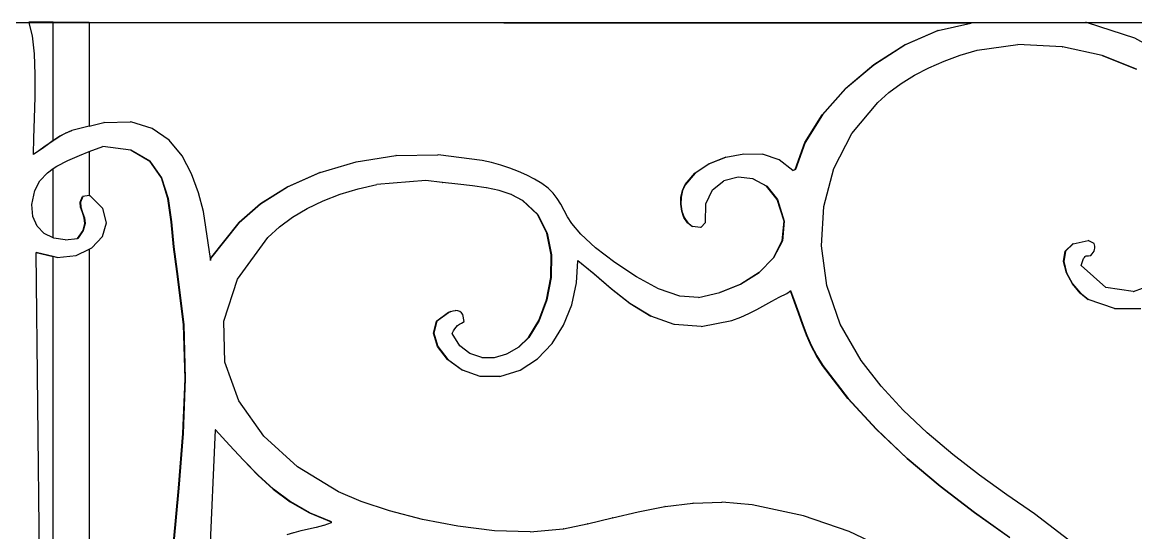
# Model space of a CAD drawing. Header units: inches. Extents: x 1397 to 20304, y -27267 to -746.
# Drawn here: x 3373.23 to 3396.32, y -9100.66 to -9090.08 of the extents above; entities that cross this region are included whole.
import ezdxf

# ---------------------------------------------------------------- set-up
doc = ezdxf.new("R2010")
doc.units = ezdxf.units.IN
doc.header["$LTSCALE"] = 17
doc.header["$MEASUREMENT"] = 0
doc.layers.add('OUTLINE', color=1, linetype='Continuous', lineweight=25)

# ---------------------------------------------------------------- blocks, each defined once
blk = doc.blocks.new('fddd')
for p, q in [((-525.61, -3265.055), (-525.889, -3265.055)), ((-525.61, -3265.055), (-525.613, -3265.045)), ((-525.106, -3265.045), (-525.613, -3265.045)), ((-525.54, -3265.323), (-525.61, -3265.055)), ((-525.106, -3265.055), (-525.61, -3265.055)), ((-524.359, -3265.046), (-525.106, -3265.045)), ((-525.106, -3265.055), (-525.106, -3265.045)), ((-524.359, -3265.055), (-525.106, -3265.055)), ((-525.106, -3267.491), (-525.106, -3265.055)), ((-524.359, -3265.046), (-524.359, -3265.055)), ((-524.359, -3265.046), (-515.766, -3265.055)), ((-524.359, -3265.055), (-524.359, -3267.194)), ((-515.766, -3265.055), (-524.359, -3265.055)), ((-515.766, -3265.055), (-515.761, -3265.055)), ((-503.66, -3265.055), (-515.761, -3265.055)), ((-515.761, -3265.055), (-506.078, -3265.065)), ((-507.445, -3265.513), (-506.763, -3265.217)), ((-506.758, -3265.217), (-507.44, -3265.513)), ((-506.758, -3265.217), (-506.763, -3265.217)), ((-506.758, -3265.217), (-506.078, -3265.065)), ((-506.078, -3265.065), (-506.073, -3265.065)), ((-503.66, -3265.055), (-503.692, -3265.045)), ((-503.692, -3265.045), (-502.011, -3265.049)), ((-502.676, -3265.376), (-503.66, -3265.055)), ((-502.011, -3265.055), (-503.66, -3265.055)), ((-525.499, -3265.696), (-525.54, -3265.323)), ((-502.215, -3265.627), (-502.676, -3265.376)), ((-508.093, -3265.924), (-507.445, -3265.513)), ((-507.44, -3265.513), (-508.088, -3265.924)), ((-507.44, -3265.513), (-507.445, -3265.513)), ((-506.298, -3265.727), (-505.949, -3265.625)), ((-505.949, -3265.625), (-505.106, -3265.501)), ((-504.182, -3265.555), (-505.106, -3265.501)), ((-504.182, -3265.555), (-504.177, -3265.555)), ((-503.358, -3265.729), (-504.177, -3265.555)), ((-525.483, -3266.128), (-525.499, -3265.696)), ((-506.947, -3265.986), (-506.631, -3265.847)), ((-506.631, -3265.847), (-506.298, -3265.727)), ((-502.645, -3266.014), (-503.358, -3265.729)), ((-503.353, -3265.729), (-503.358, -3265.729)), ((-503.353, -3265.729), (-502.64, -3266.014)), ((-525.484, -3266.587), (-525.483, -3266.128)), ((-508.675, -3266.417), (-508.093, -3265.924)), ((-508.088, -3265.924), (-508.67, -3266.417)), ((-508.088, -3265.924), (-508.093, -3265.924)), ((-507.521, -3266.315), (-507.244, -3266.143)), ((-507.244, -3266.143), (-506.947, -3265.986)), ((-507.776, -3266.502), (-507.521, -3266.315)), ((-525.495, -3267.038), (-525.484, -3266.587)), ((-509.162, -3266.964), (-508.675, -3266.417)), ((-508.67, -3266.417), (-509.157, -3266.964)), ((-508.67, -3266.417), (-508.675, -3266.417)), ((-508.007, -3266.704), (-507.776, -3266.502)), ((-508.545, -3267.346), (-508.007, -3266.704)), ((-525.507, -3267.447), (-525.495, -3267.038)), ((-509.521, -3267.533), (-509.162, -3266.964)), ((-509.157, -3266.964), (-509.516, -3267.533)), ((-509.157, -3266.964), (-509.162, -3266.964)), ((-524.853, -3267.34), (-524.725, -3267.284)), ((-524.72, -3267.284), (-524.849, -3267.34)), ((-524.72, -3267.284), (-524.725, -3267.284)), ((-524.359, -3267.194), (-524.72, -3267.284)), ((-524.359, -3267.194), (-524.056, -3267.118)), ((-524.051, -3267.118), (-524.056, -3267.118)), ((-524.051, -3267.118), (-523.505, -3267.11)), ((-523.5, -3267.11), (-523.505, -3267.11)), ((-523.056, -3267.242), (-523.5, -3267.11)), ((-522.706, -3267.486), (-523.056, -3267.242)), ((-525.514, -3267.779), (-525.507, -3267.447)), ((-525.197, -3267.554), (-525.106, -3267.491)), ((-525.106, -3267.494), (-525.192, -3267.554)), ((-525.106, -3267.491), (-525.087, -3267.478)), ((-525.083, -3267.478), (-525.106, -3267.494)), ((-525.106, -3267.494), (-525.106, -3267.491)), ((-525.087, -3267.478), (-524.973, -3267.405)), ((-525.083, -3267.478), (-525.087, -3267.478)), ((-524.969, -3267.405), (-525.083, -3267.478)), ((-524.973, -3267.405), (-524.853, -3267.34)), ((-524.969, -3267.405), (-524.973, -3267.405)), ((-524.849, -3267.34), (-524.969, -3267.405)), ((-524.849, -3267.34), (-524.853, -3267.34)), ((-522.437, -3267.81), (-522.706, -3267.486)), ((-509.723, -3268.093), (-509.521, -3267.533)), ((-509.516, -3267.533), (-509.718, -3268.093)), ((-509.516, -3267.533), (-509.521, -3267.533)), ((-508.919, -3268.073), (-508.545, -3267.346)), ((-525.514, -3267.779), (-525.411, -3267.709)), ((-525.406, -3267.709), (-525.514, -3267.782)), ((-525.411, -3267.709), (-525.304, -3267.632)), ((-525.406, -3267.709), (-525.411, -3267.709)), ((-525.299, -3267.632), (-525.406, -3267.709)), ((-525.304, -3267.632), (-525.197, -3267.554)), ((-525.299, -3267.632), (-525.304, -3267.632)), ((-525.192, -3267.554), (-525.299, -3267.632)), ((-525.192, -3267.554), (-525.197, -3267.554)), ((-524.564, -3267.803), (-524.359, -3267.724)), ((-524.359, -3267.724), (-524.076, -3267.616)), ((-524.359, -3267.724), (-524.359, -3268.634)), ((-523.497, -3267.694), (-524.076, -3267.616)), ((-523.106, -3267.92), (-523.497, -3267.694)), ((-523.497, -3267.694), (-523.493, -3267.694)), ((-523.493, -3267.694), (-523.102, -3267.92)), ((-511.156, -3267.837), (-510.783, -3267.767)), ((-510.783, -3267.767), (-510.401, -3267.78)), ((-525.514, -3267.782), (-525.514, -3267.779)), ((-525.032, -3268.025), (-524.807, -3267.907)), ((-524.807, -3267.907), (-524.564, -3267.803)), ((-523.102, -3267.92), (-523.106, -3267.92)), ((-522.865, -3268.264), (-523.106, -3267.92)), ((-523.102, -3267.92), (-522.86, -3268.264)), ((-522.237, -3268.184), (-522.437, -3267.81)), ((-519.575, -3268.157), (-518.826, -3267.933)), ((-518.822, -3267.933), (-518.826, -3267.933)), ((-518.822, -3267.933), (-518.004, -3267.803)), ((-517.999, -3267.803), (-518.004, -3267.803)), ((-517.999, -3267.803), (-517.129, -3267.788)), ((-517.124, -3267.788), (-517.129, -3267.788)), ((-516.215, -3267.907), (-517.124, -3267.788)), ((-516.017, -3267.952), (-516.215, -3267.907)), ((-515.824, -3268.006), (-516.017, -3267.952)), ((-511.801, -3268.17), (-511.51, -3267.976)), ((-511.505, -3267.976), (-511.796, -3268.17)), ((-511.51, -3267.976), (-511.16, -3267.837)), ((-511.505, -3267.976), (-511.51, -3267.976)), ((-511.156, -3267.837), (-511.505, -3267.976)), ((-511.156, -3267.837), (-511.16, -3267.837)), ((-510.055, -3267.891), (-510.401, -3267.78)), ((-509.769, -3268.113), (-510.055, -3267.891)), ((-525.385, -3268.33), (-525.229, -3268.164)), ((-525.229, -3268.164), (-525.106, -3268.077)), ((-525.106, -3268.077), (-525.032, -3268.025)), ((-525.106, -3269.511), (-525.106, -3268.077)), ((-522.093, -3268.579), (-522.237, -3268.184)), ((-520.247, -3268.456), (-519.58, -3268.157)), ((-519.575, -3268.157), (-520.243, -3268.456)), ((-519.575, -3268.157), (-519.58, -3268.157)), ((-515.636, -3268.067), (-515.824, -3268.006)), ((-515.456, -3268.136), (-515.636, -3268.067)), ((-515.284, -3268.212), (-515.456, -3268.136)), ((-515.124, -3268.294), (-515.284, -3268.212)), ((-512.004, -3268.404), (-511.801, -3268.17)), ((-511.796, -3268.17), (-511.999, -3268.404)), ((-511.796, -3268.17), (-511.801, -3268.17)), ((-509.769, -3268.113), (-509.723, -3268.093)), ((-509.768, -3268.114), (-509.769, -3268.113)), ((-509.718, -3268.093), (-509.768, -3268.114)), ((-509.718, -3268.093), (-509.723, -3268.093)), ((-509.129, -3268.859), (-508.919, -3268.073)), ((-525.489, -3268.529), (-525.385, -3268.33)), ((-522.86, -3268.264), (-522.865, -3268.264)), ((-522.73, -3268.694), (-522.865, -3268.264)), ((-522.86, -3268.264), (-522.725, -3268.694)), ((-520.811, -3268.807), (-520.247, -3268.456)), ((-520.243, -3268.456), (-520.806, -3268.807)), ((-520.243, -3268.456), (-520.247, -3268.456)), ((-518.785, -3268.494), (-518.397, -3268.404)), ((-517.38, -3268.321), (-518.397, -3268.404)), ((-517.041, -3268.364), (-517.38, -3268.321)), ((-517.041, -3268.364), (-517.037, -3268.364)), ((-516.718, -3268.398), (-517.037, -3268.364)), ((-516.714, -3268.398), (-516.718, -3268.398)), ((-516.415, -3268.43), (-516.714, -3268.398)), ((-516.41, -3268.43), (-516.415, -3268.43)), ((-516.13, -3268.471), (-516.41, -3268.43)), ((-514.975, -3268.384), (-515.124, -3268.294)), ((-514.846, -3268.481), (-514.975, -3268.384)), ((-512.06, -3268.529), (-512.004, -3268.404)), ((-511.999, -3268.404), (-512.055, -3268.529)), ((-511.999, -3268.404), (-512.004, -3268.404)), ((-511.436, -3268.518), (-511.199, -3268.332)), ((-510.905, -3268.254), (-511.199, -3268.332)), ((-510.601, -3268.289), (-510.905, -3268.254)), ((-510.315, -3268.441), (-510.601, -3268.289)), ((-510.596, -3268.289), (-510.601, -3268.289)), ((-510.596, -3268.289), (-510.31, -3268.441)), ((-510.095, -3268.715), (-510.315, -3268.441)), ((-510.31, -3268.441), (-510.315, -3268.441)), ((-510.31, -3268.441), (-510.09, -3268.715)), ((-525.55, -3268.817), (-525.489, -3268.529)), ((-524.548, -3268.77), (-524.502, -3268.653)), ((-524.497, -3268.653), (-524.543, -3268.77)), ((-524.497, -3268.653), (-524.502, -3268.653)), ((-524.359, -3268.634), (-524.497, -3268.653)), ((-524.359, -3268.634), (-524.353, -3268.632)), ((-524.348, -3268.632), (-524.353, -3268.632)), ((-524.077, -3268.905), (-524.348, -3268.632)), ((-521.993, -3268.964), (-522.093, -3268.579)), ((-519.512, -3268.745), (-519.158, -3268.608)), ((-519.158, -3268.608), (-518.785, -3268.494)), ((-516.125, -3268.471), (-516.13, -3268.471)), ((-515.862, -3268.53), (-516.125, -3268.471)), ((-515.857, -3268.53), (-515.862, -3268.53)), ((-515.611, -3268.615), (-515.857, -3268.53)), ((-515.377, -3268.736), (-515.611, -3268.615)), ((-515.607, -3268.615), (-515.611, -3268.615)), ((-515.607, -3268.615), (-515.372, -3268.736)), ((-514.743, -3268.586), (-514.846, -3268.481)), ((-514.658, -3268.698), (-514.743, -3268.586)), ((-512.095, -3268.815), (-512.091, -3268.669)), ((-512.091, -3268.669), (-512.06, -3268.529)), ((-512.086, -3268.669), (-512.091, -3268.669)), ((-512.086, -3268.669), (-512.091, -3268.815)), ((-512.055, -3268.529), (-512.086, -3268.669)), ((-512.055, -3268.529), (-512.06, -3268.529)), ((-511.576, -3268.806), (-511.436, -3268.518)), ((-525.531, -3269.065), (-525.55, -3268.817)), ((-524.543, -3268.77), (-524.548, -3268.77)), ((-524.54, -3268.878), (-524.548, -3268.77)), ((-524.543, -3268.77), (-524.535, -3268.878)), ((-524.535, -3268.878), (-524.54, -3268.878)), ((-524.504, -3268.983), (-524.54, -3268.878)), ((-524.535, -3268.878), (-524.499, -3268.983)), ((-524.001, -3269.199), (-524.077, -3268.905)), ((-522.66, -3269.182), (-522.73, -3268.694)), ((-522.725, -3268.694), (-522.73, -3268.694)), ((-522.725, -3268.694), (-522.655, -3269.182)), ((-521.253, -3269.192), (-520.811, -3268.807)), ((-520.806, -3268.807), (-521.249, -3269.192)), ((-520.806, -3268.807), (-520.811, -3268.807)), ((-520.146, -3269.085), (-519.843, -3268.904)), ((-519.843, -3268.904), (-519.512, -3268.745)), ((-515.064, -3269.029), (-515.377, -3268.736)), ((-515.372, -3268.736), (-515.377, -3268.736)), ((-515.372, -3268.736), (-515.059, -3269.029)), ((-514.584, -3268.816), (-514.658, -3268.698)), ((-514.44, -3269.074), (-514.584, -3268.816)), ((-512.074, -3268.957), (-512.095, -3268.815)), ((-512.091, -3268.815), (-512.095, -3268.815)), ((-512.091, -3268.815), (-512.07, -3268.957)), ((-511.578, -3269.192), (-511.576, -3268.806)), ((-509.952, -3269.164), (-510.095, -3268.715)), ((-510.09, -3268.715), (-510.095, -3268.715)), ((-510.09, -3268.715), (-509.947, -3269.164)), ((-509.177, -3269.678), (-509.129, -3268.859)), ((-525.442, -3269.267), (-525.531, -3269.065)), ((-524.499, -3268.983), (-524.504, -3268.983)), ((-524.466, -3269.094), (-524.504, -3268.983)), ((-524.499, -3268.983), (-524.462, -3269.094)), ((-524.462, -3269.094), (-524.466, -3269.094)), ((-524.453, -3269.216), (-524.466, -3269.094)), ((-524.462, -3269.094), (-524.448, -3269.216)), ((-521.849, -3269.939), (-521.993, -3268.964)), ((-520.418, -3269.285), (-520.146, -3269.085)), ((-514.869, -3269.414), (-515.064, -3269.029)), ((-515.059, -3269.029), (-515.064, -3269.029)), ((-515.059, -3269.029), (-514.864, -3269.414)), ((-514.355, -3269.213), (-514.44, -3269.074)), ((-512.027, -3269.088), (-512.074, -3268.957)), ((-512.07, -3268.957), (-512.074, -3268.957)), ((-512.07, -3268.957), (-512.023, -3269.088)), ((-511.954, -3269.197), (-512.027, -3269.088)), ((-512.023, -3269.088), (-512.027, -3269.088)), ((-512.023, -3269.088), (-511.95, -3269.197)), ((-525.294, -3269.419), (-525.442, -3269.267)), ((-524.601, -3269.524), (-524.489, -3269.357)), ((-524.484, -3269.357), (-524.596, -3269.524)), ((-524.489, -3269.357), (-524.453, -3269.216)), ((-524.484, -3269.357), (-524.489, -3269.357)), ((-524.448, -3269.216), (-524.484, -3269.357)), ((-524.448, -3269.216), (-524.453, -3269.216)), ((-524.089, -3269.482), (-524.001, -3269.199)), ((-522.655, -3269.182), (-522.66, -3269.182)), ((-522.612, -3269.697), (-522.66, -3269.182)), ((-522.655, -3269.182), (-522.607, -3269.697)), ((-521.849, -3269.939), (-521.253, -3269.192)), ((-521.249, -3269.192), (-521.844, -3269.939)), ((-521.249, -3269.192), (-521.253, -3269.192)), ((-520.654, -3269.503), (-520.418, -3269.285)), ((-514.169, -3269.431), (-514.355, -3269.213)), ((-511.855, -3269.275), (-511.954, -3269.197)), ((-511.95, -3269.197), (-511.954, -3269.197)), ((-511.95, -3269.197), (-511.851, -3269.275)), ((-511.851, -3269.275), (-511.855, -3269.275)), ((-511.682, -3269.296), (-511.851, -3269.275)), ((-511.677, -3269.296), (-511.682, -3269.296)), ((-511.677, -3269.296), (-511.578, -3269.192)), ((-509.989, -3269.569), (-509.952, -3269.164)), ((-509.947, -3269.164), (-509.984, -3269.569)), ((-509.947, -3269.164), (-509.952, -3269.164)), ((-525.106, -3269.511), (-525.294, -3269.419)), ((-525.097, -3269.516), (-525.106, -3269.511)), ((-524.861, -3269.553), (-525.097, -3269.516)), ((-524.861, -3269.553), (-524.601, -3269.524)), ((-524.596, -3269.524), (-524.601, -3269.524)), ((-524.31, -3269.718), (-524.089, -3269.482)), ((-521.284, -3270.369), (-520.654, -3269.503)), ((-514.781, -3269.859), (-514.869, -3269.414)), ((-514.864, -3269.414), (-514.869, -3269.414)), ((-514.864, -3269.414), (-514.776, -3269.859)), ((-513.859, -3269.714), (-514.169, -3269.431)), ((-510.173, -3269.925), (-509.989, -3269.569)), ((-509.984, -3269.569), (-510.168, -3269.925)), ((-509.984, -3269.569), (-509.989, -3269.569)), ((-503.958, -3269.634), (-503.647, -3269.566)), ((-503.647, -3269.566), (-503.646, -3269.566)), ((-503.643, -3269.566), (-503.646, -3269.566)), ((-503.519, -3269.628), (-503.643, -3269.566)), ((-525.464, -3269.816), (-525.464, -3269.814)), ((-525.464, -3269.814), (-525.106, -3269.9)), ((-525.106, -3269.9), (-525.464, -3269.816)), ((-525.366, -3278.065), (-525.464, -3269.816)), ((-524.633, -3269.876), (-524.359, -3269.742)), ((-524.359, -3269.742), (-524.31, -3269.718)), ((-524.359, -3269.742), (-524.359, -3276.765)), ((-522.543, -3270.209), (-522.612, -3269.697)), ((-522.607, -3269.697), (-522.612, -3269.697)), ((-522.607, -3269.697), (-522.538, -3270.209)), ((-513.463, -3270.024), (-513.859, -3269.714)), ((-509.063, -3270.501), (-509.177, -3269.678)), ((-504.157, -3269.999), (-504.123, -3269.789)), ((-504.118, -3269.789), (-504.153, -3269.999)), ((-504.123, -3269.789), (-503.963, -3269.634)), ((-504.118, -3269.789), (-504.123, -3269.789)), ((-503.958, -3269.634), (-504.118, -3269.789)), ((-503.958, -3269.634), (-503.963, -3269.634)), ((-503.593, -3269.877), (-503.563, -3269.843)), ((-503.563, -3269.843), (-503.54, -3269.813)), ((-503.54, -3269.813), (-503.522, -3269.785)), ((-503.522, -3269.785), (-503.511, -3269.755)), ((-503.509, -3269.68), (-503.519, -3269.628)), ((-503.511, -3269.755), (-503.506, -3269.721)), ((-503.506, -3269.721), (-503.509, -3269.68)), ((-525.033, -3269.919), (-525.106, -3269.9)), ((-525.106, -3277.813), (-525.106, -3269.9)), ((-525.03, -3269.919), (-525.033, -3269.919)), ((-525.028, -3269.919), (-525.03, -3269.919)), ((-525.028, -3269.919), (-524.633, -3269.876)), ((-521.849, -3269.948), (-521.849, -3269.939)), ((-521.844, -3269.939), (-521.849, -3269.939)), ((-521.844, -3269.98), (-521.849, -3269.948)), ((-521.844, -3269.939), (-521.844, -3269.98)), ((-514.787, -3270.332), (-514.781, -3269.859)), ((-514.776, -3269.859), (-514.782, -3270.332)), ((-514.776, -3269.859), (-514.781, -3269.859)), ((-514.254, -3270.442), (-514.231, -3269.984)), ((-514.231, -3269.98), (-513.891, -3270.254)), ((-514.231, -3269.984), (-514.231, -3269.98)), ((-513.896, -3270.254), (-514.231, -3269.984)), ((-513.015, -3270.321), (-513.463, -3270.024)), ((-510.471, -3270.226), (-510.173, -3269.925)), ((-510.168, -3269.925), (-510.466, -3270.226)), ((-510.168, -3269.925), (-510.173, -3269.925)), ((-504.153, -3269.999), (-504.157, -3269.999)), ((-504.097, -3270.235), (-504.157, -3269.999)), ((-504.153, -3269.999), (-504.092, -3270.235)), ((-503.791, -3270.084), (-503.742, -3269.939)), ((-503.742, -3269.939), (-503.723, -3269.915)), ((-503.723, -3269.915), (-503.711, -3269.9)), ((-503.711, -3269.9), (-503.7, -3269.89)), ((-503.7, -3269.89), (-503.687, -3269.885)), ((-503.687, -3269.885), (-503.667, -3269.882)), ((-503.667, -3269.882), (-503.637, -3269.88)), ((-503.637, -3269.88), (-503.593, -3269.877)), ((-522.405, -3271.307), (-522.543, -3270.209)), ((-522.538, -3270.209), (-522.543, -3270.209)), ((-522.538, -3270.209), (-522.4, -3271.307)), ((-513.538, -3270.564), (-513.896, -3270.254)), ((-513.891, -3270.254), (-513.896, -3270.254)), ((-513.891, -3270.254), (-513.533, -3270.564)), ((-510.852, -3270.467), (-510.471, -3270.226)), ((-510.466, -3270.226), (-510.847, -3270.467)), ((-510.466, -3270.226), (-510.471, -3270.226)), ((-503.972, -3270.466), (-504.097, -3270.235)), ((-504.092, -3270.235), (-504.097, -3270.235)), ((-504.092, -3270.235), (-503.967, -3270.466)), ((-503.276, -3270.537), (-503.791, -3270.084)), ((-521.568, -3271.238), (-521.284, -3270.369)), ((-514.875, -3270.797), (-514.787, -3270.332)), ((-514.782, -3270.332), (-514.87, -3270.797)), ((-514.782, -3270.332), (-514.787, -3270.332)), ((-514.353, -3270.895), (-514.254, -3270.442)), ((-512.553, -3270.567), (-513.015, -3270.321)), ((-511.283, -3270.643), (-510.852, -3270.467)), ((-510.847, -3270.467), (-511.278, -3270.643)), ((-510.847, -3270.467), (-510.852, -3270.467)), ((-508.788, -3271.302), (-509.063, -3270.501)), ((-503.812, -3270.66), (-503.972, -3270.466)), ((-503.967, -3270.466), (-503.972, -3270.466)), ((-503.967, -3270.466), (-503.807, -3270.66)), ((-502.712, -3270.623), (-503.276, -3270.537)), ((-502.708, -3270.623), (-502.148, -3270.416)), ((-513.15, -3270.87), (-513.538, -3270.564)), ((-513.533, -3270.564), (-513.538, -3270.564)), ((-513.533, -3270.564), (-513.145, -3270.87)), ((-512.111, -3270.722), (-512.553, -3270.567)), ((-511.727, -3270.748), (-512.111, -3270.722)), ((-511.727, -3270.748), (-511.283, -3270.643)), ((-511.278, -3270.643), (-511.283, -3270.643)), ((-510.208, -3270.819), (-510.052, -3270.737)), ((-510.052, -3270.737), (-509.892, -3270.665)), ((-509.892, -3270.665), (-509.821, -3270.606)), ((-509.821, -3270.606), (-509.817, -3270.603)), ((-509.735, -3270.84), (-509.821, -3270.606)), ((-509.817, -3270.603), (-509.73, -3270.84)), ((-503.647, -3270.789), (-503.812, -3270.66)), ((-503.807, -3270.66), (-503.812, -3270.66)), ((-503.807, -3270.66), (-503.643, -3270.789)), ((-502.712, -3270.623), (-502.708, -3270.623)), ((-515.034, -3271.224), (-514.875, -3270.797)), ((-514.87, -3270.797), (-515.03, -3271.224)), ((-514.87, -3270.797), (-514.875, -3270.797)), ((-514.524, -3271.321), (-514.353, -3270.895)), ((-512.718, -3271.13), (-513.15, -3270.87)), ((-513.145, -3270.87), (-513.15, -3270.87)), ((-513.145, -3270.87), (-512.713, -3271.13)), ((-510.681, -3271.078), (-510.519, -3270.993)), ((-510.519, -3270.993), (-510.208, -3270.819)), ((-509.653, -3271.074), (-509.735, -3270.84)), ((-509.73, -3270.84), (-509.735, -3270.84)), ((-509.73, -3270.84), (-509.648, -3271.074)), ((-503.643, -3270.789), (-503.647, -3270.789)), ((-503.101, -3270.976), (-503.643, -3270.789)), ((-503.101, -3270.976), (-502.551, -3270.976)), ((-517.157, -3271.236), (-516.914, -3271.059)), ((-516.909, -3271.059), (-517.152, -3271.236)), ((-516.914, -3271.059), (-516.865, -3271.036)), ((-516.909, -3271.059), (-516.914, -3271.059)), ((-516.861, -3271.036), (-516.909, -3271.059)), ((-516.861, -3271.036), (-516.865, -3271.036)), ((-516.861, -3271.036), (-516.817, -3271.023)), ((-516.812, -3271.023), (-516.817, -3271.023)), ((-516.812, -3271.023), (-516.769, -3271.019)), ((-516.769, -3271.019), (-516.767, -3271.019)), ((-516.764, -3271.019), (-516.767, -3271.019)), ((-516.72, -3271.024), (-516.764, -3271.019)), ((-516.678, -3271.039), (-516.72, -3271.024)), ((-516.642, -3271.065), (-516.678, -3271.039)), ((-516.612, -3271.1), (-516.642, -3271.065)), ((-516.587, -3271.245), (-516.612, -3271.1)), ((-515.253, -3271.577), (-515.034, -3271.224)), ((-515.03, -3271.224), (-515.248, -3271.577)), ((-515.03, -3271.224), (-515.034, -3271.224)), ((-512.713, -3271.13), (-512.718, -3271.13)), ((-512.231, -3271.304), (-512.713, -3271.13)), ((-511.67, -3271.349), (-511.032, -3271.225)), ((-511.032, -3271.225), (-510.851, -3271.157)), ((-510.851, -3271.157), (-510.681, -3271.078)), ((-509.571, -3271.303), (-509.653, -3271.074)), ((-509.648, -3271.074), (-509.653, -3271.074)), ((-509.648, -3271.074), (-509.566, -3271.303)), ((-522.4, -3271.307), (-522.405, -3271.307)), ((-522.374, -3272.429), (-522.405, -3271.307)), ((-522.4, -3271.307), (-522.369, -3272.429)), ((-521.546, -3272.086), (-521.568, -3271.238)), ((-517.222, -3271.484), (-517.157, -3271.236)), ((-517.152, -3271.236), (-517.218, -3271.484)), ((-517.152, -3271.236), (-517.157, -3271.236)), ((-516.835, -3271.494), (-516.809, -3271.44)), ((-516.809, -3271.44), (-516.782, -3271.396)), ((-516.782, -3271.396), (-516.754, -3271.36)), ((-516.754, -3271.36), (-516.722, -3271.33)), ((-516.722, -3271.33), (-516.684, -3271.302)), ((-516.684, -3271.302), (-516.64, -3271.275)), ((-516.64, -3271.275), (-516.587, -3271.245)), ((-514.763, -3271.701), (-514.524, -3271.321)), ((-512.226, -3271.304), (-512.231, -3271.304)), ((-511.674, -3271.349), (-512.226, -3271.304)), ((-511.673, -3271.349), (-511.674, -3271.349)), ((-511.67, -3271.349), (-511.673, -3271.349)), ((-509.484, -3271.527), (-509.571, -3271.303)), ((-509.566, -3271.303), (-509.571, -3271.303)), ((-509.566, -3271.303), (-509.479, -3271.527)), ((-508.354, -3272.054), (-508.788, -3271.302)), ((-517.137, -3271.762), (-517.222, -3271.484)), ((-517.218, -3271.484), (-517.222, -3271.484)), ((-517.218, -3271.484), (-517.132, -3271.762)), ((-516.677, -3271.747), (-516.835, -3271.494)), ((-515.458, -3271.776), (-515.253, -3271.577)), ((-515.248, -3271.577), (-515.453, -3271.776)), ((-515.248, -3271.577), (-515.253, -3271.577)), ((-509.389, -3271.745), (-509.484, -3271.527)), ((-509.479, -3271.527), (-509.484, -3271.527)), ((-509.479, -3271.527), (-509.384, -3271.745)), ((-516.93, -3272.031), (-517.137, -3271.762)), ((-517.132, -3271.762), (-517.137, -3271.762)), ((-517.132, -3271.762), (-516.925, -3272.031)), ((-516.467, -3271.909), (-516.677, -3271.747)), ((-516.221, -3271.987), (-516.467, -3271.909)), ((-515.957, -3271.987), (-515.7, -3271.915)), ((-515.7, -3271.915), (-515.458, -3271.776)), ((-515.695, -3271.915), (-515.7, -3271.915)), ((-515.453, -3271.776), (-515.695, -3271.915)), ((-515.453, -3271.776), (-515.458, -3271.776)), ((-515.065, -3272.018), (-514.763, -3271.701)), ((-509.28, -3271.955), (-509.389, -3271.745)), ((-509.384, -3271.745), (-509.389, -3271.745)), ((-509.384, -3271.745), (-509.275, -3271.955)), ((-521.257, -3272.887), (-521.546, -3272.086)), ((-516.627, -3272.251), (-516.93, -3272.031)), ((-516.925, -3272.031), (-516.93, -3272.031)), ((-516.925, -3272.031), (-516.622, -3272.251)), ((-516.221, -3271.987), (-515.957, -3271.987)), ((-515.426, -3272.252), (-515.065, -3272.018)), ((-509.152, -3272.158), (-509.28, -3271.955)), ((-509.275, -3271.955), (-509.28, -3271.955)), ((-509.275, -3271.955), (-509.148, -3272.158)), ((-507.941, -3272.581), (-508.354, -3272.054)), ((-516.622, -3272.251), (-516.627, -3272.251)), ((-516.257, -3272.383), (-516.622, -3272.251)), ((-516.252, -3272.383), (-516.257, -3272.383)), ((-515.848, -3272.386), (-516.252, -3272.383)), ((-515.843, -3272.386), (-515.848, -3272.386)), ((-515.843, -3272.386), (-515.426, -3272.252)), ((-508.629, -3272.837), (-509.152, -3272.158)), ((-509.148, -3272.158), (-509.152, -3272.158)), ((-509.148, -3272.158), (-508.624, -3272.837)), ((-522.419, -3273.563), (-522.374, -3272.429)), ((-522.369, -3272.429), (-522.414, -3273.563)), ((-522.369, -3272.429), (-522.374, -3272.429)), ((-507.481, -3273.079), (-507.941, -3272.581)), ((-508.041, -3273.477), (-508.629, -3272.837)), ((-508.624, -3272.837), (-508.629, -3272.837)), ((-508.624, -3272.837), (-508.037, -3273.477)), ((-520.742, -3273.618), (-521.257, -3272.887)), ((-506.983, -3273.551), (-507.481, -3273.079)), ((-521.746, -3273.489), (-521.916, -3277.211)), ((-521.747, -3273.488), (-521.746, -3273.489)), ((-521.745, -3273.485), (-521.746, -3273.489)), ((-521.45, -3273.803), (-521.745, -3273.485)), ((-521.745, -3273.49), (-521.455, -3273.803)), ((-507.4, -3274.082), (-508.041, -3273.477)), ((-508.037, -3273.477), (-508.041, -3273.477)), ((-508.037, -3273.477), (-507.396, -3274.082)), ((-522.51, -3274.699), (-522.419, -3273.563)), ((-522.414, -3273.563), (-522.505, -3274.699)), ((-522.414, -3273.563), (-522.419, -3273.563)), ((-520.04, -3274.254), (-520.742, -3273.618)), ((-506.454, -3273.999), (-506.983, -3273.551)), ((-521.455, -3273.803), (-521.164, -3274.12)), ((-521.45, -3273.803), (-521.455, -3273.803)), ((-521.16, -3274.12), (-521.45, -3273.803)), ((-505.901, -3274.426), (-506.454, -3273.999)), ((-521.164, -3274.12), (-520.865, -3274.429)), ((-521.16, -3274.12), (-521.164, -3274.12)), ((-520.86, -3274.429), (-521.16, -3274.12)), ((-506.718, -3274.655), (-507.4, -3274.082)), ((-507.396, -3274.082), (-507.4, -3274.082)), ((-507.396, -3274.082), (-506.713, -3274.655)), ((-520.865, -3274.429), (-520.545, -3274.719)), ((-520.86, -3274.429), (-520.865, -3274.429)), ((-520.54, -3274.719), (-520.86, -3274.429)), ((-519.191, -3274.771), (-520.04, -3274.254)), ((-505.334, -3274.835), (-505.901, -3274.426)), ((-506.006, -3275.2), (-506.718, -3274.655)), ((-506.713, -3274.655), (-506.718, -3274.655)), ((-506.713, -3274.655), (-506.002, -3275.2)), ((-522.614, -3275.826), (-522.51, -3274.699)), ((-522.505, -3274.699), (-522.609, -3275.826)), ((-522.505, -3274.699), (-522.51, -3274.699)), ((-520.545, -3274.719), (-520.193, -3274.983)), ((-520.54, -3274.719), (-520.545, -3274.719)), ((-520.188, -3274.983), (-520.54, -3274.719)), ((-518.723, -3274.97), (-519.191, -3274.771)), ((-504.759, -3275.227), (-505.334, -3274.835)), ((-520.193, -3274.983), (-519.796, -3275.21)), ((-520.188, -3274.983), (-520.193, -3274.983)), ((-519.792, -3275.21), (-520.188, -3274.983)), ((-518.131, -3275.167), (-518.723, -3274.97)), ((-512.975, -3275.19), (-512.423, -3275.08)), ((-512.418, -3275.08), (-512.423, -3275.08)), ((-512.418, -3275.08), (-511.844, -3275.006)), ((-511.839, -3275.006), (-511.844, -3275.006)), ((-511.839, -3275.006), (-511.242, -3274.987)), ((-511.242, -3274.987), (-511.241, -3274.987)), ((-511.237, -3274.987), (-511.241, -3274.987)), ((-510.611, -3275.041), (-511.237, -3274.987)), ((-509.548, -3275.269), (-510.611, -3275.041)), ((-519.796, -3275.21), (-519.344, -3275.393)), ((-519.792, -3275.21), (-519.796, -3275.21)), ((-519.339, -3275.393), (-519.792, -3275.21)), ((-517.45, -3275.345), (-518.131, -3275.167)), ((-516.714, -3275.487), (-517.45, -3275.345)), ((-514.028, -3275.438), (-513.516, -3275.315)), ((-513.511, -3275.315), (-513.516, -3275.315)), ((-513.511, -3275.315), (-512.979, -3275.19)), ((-512.975, -3275.19), (-512.979, -3275.19)), ((-508.6, -3275.596), (-509.548, -3275.269)), ((-505.276, -3275.722), (-506.006, -3275.2)), ((-506.002, -3275.2), (-506.006, -3275.2)), ((-506.002, -3275.2), (-505.272, -3275.722)), ((-503.295, -3276.347), (-504.759, -3275.227)), ((-520.123, -3275.619), (-520.266, -3275.666)), ((-520.119, -3275.619), (-520.123, -3275.619)), ((-519.971, -3275.581), (-520.119, -3275.619)), ((-519.966, -3275.581), (-519.971, -3275.581)), ((-519.816, -3275.546), (-519.966, -3275.581)), ((-519.811, -3275.546), (-519.816, -3275.546)), ((-519.658, -3275.51), (-519.811, -3275.546)), ((-519.653, -3275.51), (-519.658, -3275.51)), ((-519.5, -3275.467), (-519.653, -3275.51)), ((-519.496, -3275.467), (-519.5, -3275.467)), ((-519.344, -3275.414), (-519.496, -3275.467)), ((-519.344, -3275.393), (-519.344, -3275.414)), ((-519.339, -3275.393), (-519.344, -3275.393)), ((-519.339, -3275.414), (-519.344, -3275.414)), ((-519.339, -3275.414), (-519.339, -3275.393)), ((-515.959, -3275.578), (-516.714, -3275.487)), ((-515.219, -3275.601), (-515.959, -3275.578)), ((-515.219, -3275.601), (-514.533, -3275.538)), ((-514.529, -3275.538), (-514.533, -3275.538)), ((-514.529, -3275.538), (-514.033, -3275.438)), ((-514.028, -3275.438), (-514.033, -3275.438)), ((-507.743, -3276.002), (-508.6, -3275.596))]:
    blk.add_line(p, q)

msp = doc.modelspace()

# ---------------------------------------------------------------- block references
at = {"layer": 'OUTLINE'}
msp.add_blockref('fddd', (3898.978, -5825.038), dxfattribs=at)

doc.saveas('drawing.dxf')
